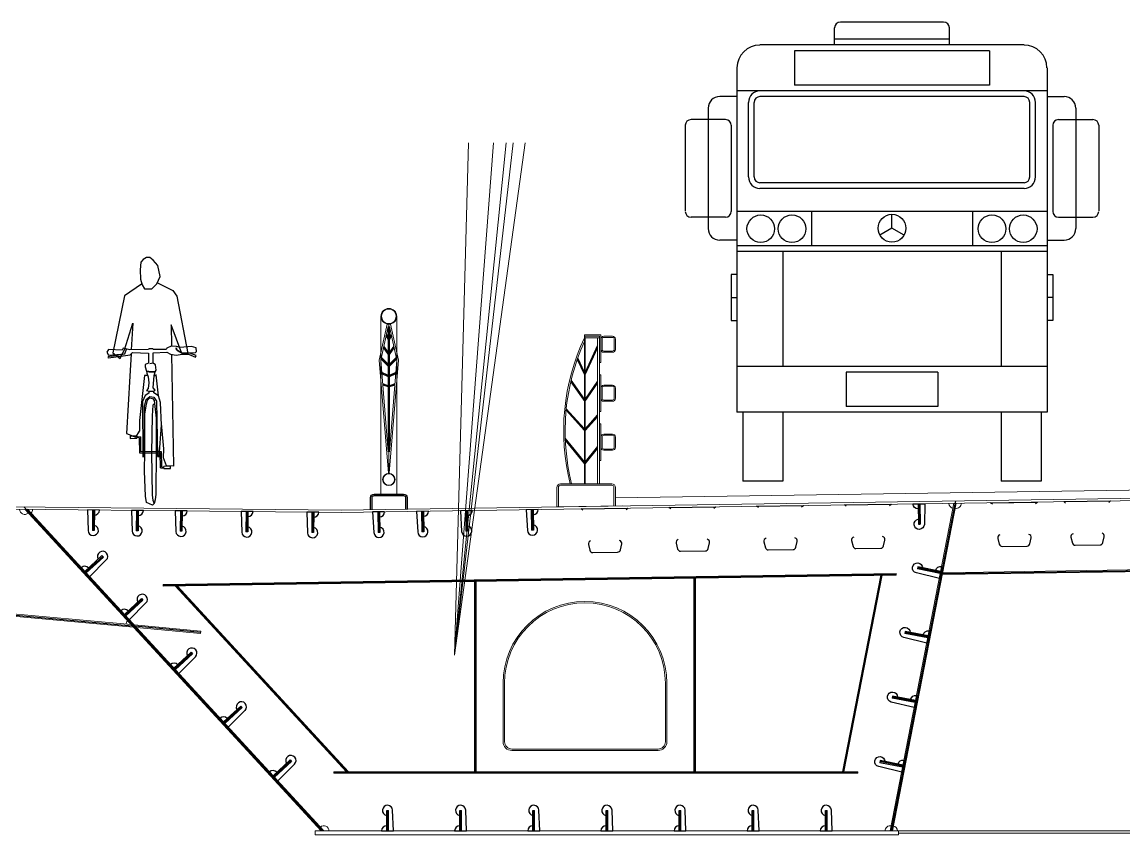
# Model space of a CAD drawing. Extents: x -2611510 to 954358, y -247163 to 181535.
# Drawn here: x 823564 to 831099, y 39031 to 44593 of the extents above; entities that cross this region are included whole.
import ezdxf

# ---------------------------------------------------------------- set-up
doc = ezdxf.new("R2010")
doc.units = 0
doc.linetypes.add('ACAD_ISO08W100', pattern=[36, 24, -3, 6, -3])
doc.layers.get('Defpoints').update_dxf_attribs({"color": 8})
doc.layers.add('HZ', color=2, linetype='Continuous')
doc.layers.add('汽车', color=150, linetype='Continuous')
for name, color, linetype, lineweight in [('标注', 3, 'Continuous', 18), ('细实线', 7, 'Continuous', 15), ('钢板粗线', 1, 'Continuous', 25), ('钢板细线', 6, 'Continuous', 15)]:
    doc.layers.add(name, color=color, linetype=linetype, lineweight=lineweight)

# ---------------------------------------------------------------- blocks, each defined once
blk = doc.blocks.new('A$C3DE66DF3')
at = {"layer": '汽车', "color": 1}
for p, q in [((0.337, 1.4819), (0.4401, 1.4296)), ((0.1182, 1.395), (0.0392, 1.016)), ((0.4401, 1.4296), (0.4669, 1.3934)), ((0.4669, 1.3934), (0.5405, 1.0113)), ((0.117, 1.0361), (0.1739, 1.2118)), ((0.1739, 1.2118), (0.1634, 1.0342)), ((0.4283, 1.2006), (0.4306, 1.0587)), ((0.4998, 1.0109), (0.4283, 1.2006)), ((0.0123, 1.0383), (0, 1.0202)), ((0.1034, 1.033), (0.0123, 1.0383)), ((0.0978, 0.997), (0.117, 1.0361)), ((0.108, 1.0454), (0.1034, 1.033)), ((0.1188, 1.0443), (0.108, 1.0454)), ((0.1545, 1.034), (0.1188, 1.0443)), ((0.1194, 1.0074), (0.1316, 1.0406)), ((0.2786, 1.0378), (0.1545, 1.034)), ((0.2804, 1.0427), (0.2786, 1.0378)), ((0.3055, 1.042), (0.2804, 1.0427)), ((0.3096, 1.0377), (0.3055, 1.042)), ((0.3954, 1.0372), (0.3096, 1.0377)), ((0.3991, 1.0471), (0.3954, 1.0372)), ((0.4288, 1.0588), (0.3991, 1.0471)), ((0.4647, 1.0568), (0.4288, 1.0588)), ((0.4649, 1.0342), (0.462, 1.0494)), ((0.462, 1.0494), (0.4677, 1.0304)), ((0.4892, 1.0507), (0.4647, 1.0568)), ((0.5007, 1.0126), (0.4649, 1.0342)), ((0.4677, 1.0304), (0.5007, 1.0126)), ((0.5648, 1.0568), (0.4892, 1.0507)), ((0.5956, 1.0483), (0.5648, 1.0568)), ((0.5982, 1.0248), (0.5956, 1.0483)), ((0, 1.0202), (0.0119, 0.9989)), ((0.0099, 0.9894), (0.0073, 0.9848)), ((0.0073, 0.9848), (0.0114, 0.9822)), ((0.0293, 0.9925), (0.0099, 0.9894)), ((0.0114, 0.9822), (0.1241, 0.9972)), ((0.0119, 0.9989), (0.1194, 1.0074)), ((0.0293, 0.9925), (0.1194, 1.0074)), ((0.0392, 1.016), (0.0882, 0.9775)), ((0.0882, 0.9775), (0.0978, 0.997)), ((0.1241, 0.9972), (0.1557, 1.0025)), ((0.1619, 1.0078), (0.1532, 0.8599)), ((0.1557, 1.0025), (0.172, 1.0163)), ((0.172, 1.0163), (0.2783, 1.0139)), ((0.2783, 1.0139), (0.2788, 0.946)), ((0.3081, 1.0143), (0.3999, 1.0186)), ((0.3085, 0.9464), (0.3081, 1.0143)), ((0.3999, 1.0186), (0.4239, 1.007)), ((0.4239, 1.007), (0.4617, 0.9987)), ((0.4315, 1.0053), (0.4437, 0.2611)), ((0.4617, 0.9987), (0.4886, 1.0029)), ((0.4886, 1.0029), (0.5432, 1.0055)), ((0.4998, 1.0109), (0.5405, 1.0113)), ((0.5007, 1.0126), (0.5896, 1.0166)), ((0.5518, 1.0136), (0.5007, 1.0126)), ((0.5432, 1.0055), (0.5895, 0.9856)), ((0.594, 0.9981), (0.5518, 1.0136)), ((0.5895, 0.9856), (0.594, 0.9981)), ((0.5896, 1.0166), (0.5982, 1.0248)), ((0.2559, 0.9375), (0.2554, 0.9208)), ((0.2554, 0.9208), (0.2633, 0.8925)), ((0.2788, 0.946), (0.2559, 0.9375)), ((0.2959, 0.889), (0.2633, 0.8925)), ((0.2633, 0.8925), (0.2816, 0.8886)), ((0.2633, 0.8925), (0.2667, 0.8786)), ((0.2816, 0.8886), (0.321, 0.8882)), ((0.3085, 0.9464), (0.2875, 0.9428)), ((0.321, 0.8882), (0.2959, 0.889)), ((0.3241, 0.935), (0.3085, 0.9464)), ((0.3148, 0.8637), (0.321, 0.8882)), ((0.321, 0.8882), (0.3281, 0.8997)), ((0.3281, 0.8997), (0.3241, 0.935)), ((0.1532, 0.8599), (0.1322, 0.4768)), ((0.2506, 0.8632), (0.2183, 0.5645)), ((0.2724, 0.8632), (0.2505, 0.8623)), ((0.2723, 0.8634), (0.2506, 0.8632)), ((0.2667, 0.8786), (0.2752, 0.8557)), ((0.2798, 0.8145), (0.2745, 0.777)), ((0.2752, 0.8557), (0.2798, 0.8145)), ((0.3098, 0.7809), (0.3148, 0.8637)), ((0.3185, 0.8638), (0.3148, 0.8637)), ((0.3148, 0.8637), (0.3304, 0.8624)), ((0.3298, 0.8679), (0.3185, 0.8638)), ((0.3442, 0.7288), (0.3298, 0.8679)), ((0.2803, 0.7466), (0.2551, 0.7319)), ((0.2745, 0.777), (0.2641, 0.7639)), ((0.2641, 0.7639), (0.2824, 0.76)), ((0.305, 0.7601), (0.279, 0.7584)), ((0.279, 0.7584), (0.2803, 0.7466)), ((0.2824, 0.76), (0.305, 0.7601)), ((0.3211, 0.7655), (0.3098, 0.7809)), ((0.3109, 0.7608), (0.3211, 0.7655)), ((0.3122, 0.749), (0.3109, 0.7608)), ((0.3442, 0.7288), (0.3122, 0.749)), ((0.2551, 0.7319), (0.2371, 0.6906)), ((0.2371, 0.6906), (0.239, 0.3232)), ((0.2513, 0.66), (0.2618, 0.7041)), ((0.2538, 0.6055), (0.263, 0.6613)), ((0.2618, 0.7041), (0.2863, 0.7247)), ((0.263, 0.6613), (0.2718, 0.7004)), ((0.2718, 0.7004), (0.2856, 0.7151)), ((0.2856, 0.7151), (0.3039, 0.7112)), ((0.2863, 0.7247), (0.313, 0.7205)), ((0.3076, 0.6675), (0.3013, 0.5965)), ((0.3039, 0.7112), (0.3161, 0.6982)), ((0.3172, 0.6781), (0.3076, 0.6675)), ((0.313, 0.7205), (0.331, 0.6928)), ((0.3161, 0.6982), (0.3172, 0.6781)), ((0.3172, 0.6781), (0.3281, 0.581)), ((0.331, 0.6928), (0.3379, 0.3236)), ((0.3571, 0.6832), (0.3442, 0.7288)), ((0.3639, 0.5326), (0.3571, 0.6832)), ((0.2483, 0.3255), (0.2513, 0.66)), ((0.2534, 0.3546), (0.2538, 0.6055)), ((0.3013, 0.5965), (0.2968, 0.35)), ((0.2183, 0.5645), (0.2176, 0.4926)), ((0.3281, 0.581), (0.3298, 0.3632)), ((0.3496, 0.3249), (0.3639, 0.5326)), ((0.3807, 0.3765), (0.3633, 0.5446)), ((0.1322, 0.4768), (0.1926, 0.4527)), ((0.2001, 0.4605), (0.1557, 0.4593)), ((0.1557, 0.4593), (0.1559, 0.4453)), ((0.1559, 0.4453), (0.2008, 0.4457)), ((0.1926, 0.4527), (0.2176, 0.4926)), ((0.2001, 0.4605), (0.2007, 0.4501)), ((0.2238, 0.4552), (0.2006, 0.4544)), ((0.2007, 0.4501), (0.2008, 0.4457)), ((0.2148, 0.4497), (0.2007, 0.4501)), ((0.2148, 0.4497), (0.2171, 0.3482)), ((0.2238, 0.4552), (0.2247, 0.3558)), ((0.3775, 0.3165), (0.3807, 0.3765)), ((0.2199, 0.3556), (0.2171, 0.3482)), ((0.2171, 0.3482), (0.3603, 0.3464)), ((0.364, 0.3563), (0.2199, 0.3556)), ((0.239, 0.3232), (0.2483, 0.3255)), ((0.2516, 0.2269), (0.2534, 0.3546)), ((0.2968, 0.35), (0.3012, 0.0663)), ((0.3298, 0.3632), (0.3265, 0.0739)), ((0.3379, 0.3236), (0.3496, 0.3249)), ((0.3565, 0.2493), (0.3557, 0.3487)), ((0.3603, 0.3464), (0.364, 0.3563)), ((0.3656, 0.2547), (0.3632, 0.3563)), ((0.3968, 0.2614), (0.3775, 0.3165)), ((0.2578, 0.0596), (0.2516, 0.2269)), ((0.3565, 0.2493), (0.3798, 0.25)), ((0.3656, 0.2547), (0.3797, 0.2543)), ((0.4245, 0.2592), (0.3796, 0.2588)), ((0.3797, 0.2543), (0.3796, 0.2588)), ((0.3803, 0.244), (0.3797, 0.2543)), ((0.3803, 0.244), (0.4246, 0.2452)), ((0.4437, 0.2611), (0.3968, 0.2614)), ((0.4246, 0.2452), (0.4245, 0.2592)), ((0.3265, 0.0739), (0.3212, 0.0364)), ((0.2637, 0.018), (0.2578, 0.0596)), ((0.305, 0), (0.2637, 0.018)), ((0.3012, 0.0663), (0.306, 0.0335)), ((0.3146, 0.0106), (0.305, 0)), ((0.306, 0.0335), (0.3146, 0.0106)), ((0.3212, 0.0364), (0.3146, 0.0106))]:
    blk.add_line(p, q, dxfattribs=at)
blk.add_lwpolyline([(0.2998, 1.4421), (0.3336, 1.4742), (0.3558, 1.5244), (0.3401, 1.5971), (0.3094, 1.6332), (0.2865, 1.6511), (0.2638, 1.6509), (0.2412, 1.6371), (0.2261, 1.6188), (0.2228, 1.5687), (0.2234, 1.5051), (0.2351, 1.4688), (0.2505, 1.4416)], close=True, dxfattribs=at)
blk.add_lwpolyline([(0.2312, 1.4733), (0.1182, 1.395)], dxfattribs=at)
blk = doc.blocks.new('34')
at = {"layer": 'HZ', "color": 7}
for p, q in [((1705.397, 35.964), (1703.042, 35.964)), ((1702.911, 35.441), (1702.911, 35.833)), ((1705.528, 35.441), (1705.528, 35.833)), ((1707.229, 35.441), (1701.209, 35.441)), ((1705.528, 35.572), (1702.911, 35.572)), ((1706.444, 35.31), (1701.995, 35.31)), ((1701.995, 35.31), (1701.995, 34.525)), ((1706.444, 35.31), (1706.444, 34.525)), ((1700.686, 34.917), (1700.686, 27.065)), ((1707.753, 34.917), (1707.753, 27.065)), ((1706.444, 34.525), (1701.995, 34.525)), ((1700.686, 34.263), (1700.293, 34.263)), ((1707.753, 34.394), (1700.686, 34.394)), ((1707.229, 34.263), (1701.209, 34.263)), ((1707.753, 34.263), (1708.145, 34.263)), ((1700.032, 34.001), (1700.032, 31.253)), ((1700.948, 32.431), (1700.948, 34.132)), ((1701.079, 32.431), (1701.079, 34.132)), ((1707.36, 32.431), (1707.36, 34.132)), ((1707.491, 32.431), (1707.491, 34.132)), ((1708.407, 34.001), (1708.407, 31.253)), ((1700.424, 33.739), (1699.639, 33.739)), ((1708.015, 33.739), (1708.8, 33.739)), ((1699.508, 33.609), (1699.508, 31.657)), ((1700.555, 33.609), (1700.555, 31.646)), ((1707.884, 33.609), (1707.884, 31.646)), ((1708.931, 33.609), (1708.931, 31.657)), ((1707.229, 32.3), (1701.209, 32.3)), ((1707.229, 32.169), (1701.209, 32.169)), ((1700.424, 31.515), (1699.639, 31.515)), ((1707.753, 31.646), (1700.686, 31.646)), ((1702.387, 31.646), (1702.387, 30.86)), ((1704.219, 31.262), (1704.219, 31.578)), ((1706.052, 31.646), (1706.052, 30.86)), ((1708.015, 31.515), (1708.8, 31.515)), ((1704.219, 31.262), (1703.945, 31.104)), ((1704.494, 31.104), (1704.219, 31.262)), ((1700.686, 30.991), (1700.293, 30.991)), ((1707.753, 30.991), (1708.145, 30.991)), ((1707.753, 30.86), (1700.686, 30.86)), ((1707.753, 30.729), (1700.686, 30.729)), ((1701.733, 30.729), (1701.733, 28.112)), ((1706.706, 30.729), (1706.706, 28.112)), ((1700.686, 30.206), (1700.555, 30.206)), ((1700.555, 30.206), (1700.555, 29.159)), ((1707.753, 30.206), (1707.884, 30.206)), ((1707.884, 30.206), (1707.884, 29.159)), ((1700.555, 29.682), (1700.686, 29.682)), ((1707.884, 29.682), (1707.753, 29.682)), ((1700.555, 29.159), (1700.686, 29.159)), ((1707.884, 29.159), (1707.753, 29.159)), ((1707.753, 28.112), (1700.686, 28.112)), ((1703.172, 27.981), (1703.172, 27.196)), ((1705.266, 27.981), (1703.172, 27.981)), ((1705.266, 27.981), (1705.266, 27.196)), ((1705.266, 27.196), (1703.172, 27.196)), ((1707.753, 27.065), (1700.686, 27.065)), ((1700.817, 27.065), (1700.817, 25.495)), ((1701.733, 27.065), (1701.733, 25.495)), ((1706.706, 27.065), (1706.706, 25.495)), ((1707.622, 27.065), (1707.622, 25.495)), ((1701.733, 25.495), (1700.817, 25.495)), ((1707.622, 25.495), (1706.706, 25.495))]:
    blk.add_line(p, q, dxfattribs=at)
for centre, radius in [((1701.228, 31.25), 0.314), ((1701.94, 31.25), 0.314), ((1704.219, 31.262), 0.317), ((1706.499, 31.25), 0.314), ((1707.211, 31.25), 0.314)]:
    blk.add_circle(centre, radius, dxfattribs=at)
for centre, radius, start, end in [((1703.042, 35.833), 0.131, 90, 180), ((1705.397, 35.833), 0.131, 0, 90), ((1701.209, 34.917), 0.523, 90, 180), ((1707.229, 34.917), 0.523, 0, 90), ((1700.293, 34.001), 0.262, 90, 180), ((1701.209, 34.132), 0.262, 90, 180), ((1701.209, 34.132), 0.131, 90, 180), ((1707.229, 34.132), 0.262, 0, 90), ((1707.229, 34.132), 0.131, 0, 90), ((1708.145, 34.001), 0.262, 0, 90), ((1699.639, 33.609), 0.131, 90, 180), ((1700.424, 33.609), 0.131, 0, 90), ((1708.015, 33.609), 0.131, 90, 180), ((1708.8, 33.609), 0.131, 0, 90), ((1701.209, 32.431), 0.262, 180, 270), ((1701.209, 32.431), 0.131, 180, 270), ((1707.229, 32.431), 0.262, 270, 0), ((1707.229, 32.431), 0.131, 270, 0), ((1699.639, 31.646), 0.131, 180, 270), ((1700.424, 31.646), 0.131, 270, 0), ((1708.015, 31.646), 0.131, 180, 270), ((1708.8, 31.646), 0.131, 270, 0), ((1700.293, 31.253), 0.262, 180, 270), ((1708.145, 31.253), 0.262, 270, 0)]:
    blk.add_arc(centre, radius, start, end, dxfattribs=at)
blk = doc.blocks.new('U型肋1')
at = {"layer": 'Defpoints'}
blk.add_line((-160, 0), (160, 0), dxfattribs=at)
at = {"layer": '钢板粗线', "color": 6}
for p, q in [((147.8, -9.7), (160, 0)), ((-147.8, -9.7), (-160, 0))]:
    blk.add_line(p, q, dxfattribs=at)
blk.add_lwpolyline([(-98.8, -220.5, 0.414266), (-113.8, -244.5), (-104.5, -284.5, 0.348876), (-85, -300), (85, -300, 0.348876), (104.5, -284.5), (113.8, -244.5, 0.414091), (98.8, -220.5, 0.414091)], format="xyb", dxfattribs=at)
blk = doc.blocks.new('12-140加劲 有过焊孔')
at = {"layer": 'Defpoints'}
blk.add_line((0, 0), (0, 140), dxfattribs=at)
at = {"layer": '钢板粗线', "color": 7}
for p, q in [((-6, 0), (-6, 140)), ((-6, 140), (6, 140)), ((6, 0), (6, 140)), ((41, 0), (35, 141.5)), ((-41, 0), (41, 0))]:
    blk.add_line(p, q, dxfattribs=at)
for centre, start, end in [((0, 140), 2.44105, 260.12911), ((-6, 0), 90, 180)]:
    blk.add_arc(centre, 35, start, end, dxfattribs=at)
blk = doc.blocks.new('14-160加劲 有过焊孔')
at = {"layer": 'Defpoints'}
blk.add_line((38609.4, 31489.3), (38609.4, 31649.3), dxfattribs=at)
at = {"layer": '钢板粗线', "color": 7}
for p, q in [((38651.4, 31489.3), (38644.3, 31650.8)), ((38602.4, 31489.3), (38602.4, 31649.3)), ((38602.4, 31649.3), (38616.4, 31649.3)), ((38616.4, 31489.3), (38616.4, 31649.3)), ((38567.4, 31489.3), (38651.4, 31489.3))]:
    blk.add_line(p, q, dxfattribs=at)
for centre, start, end in [((38609.4, 31649.3), 2.49324, 258.46304), ((38602.4, 31489.3), 90, 180)]:
    blk.add_arc(centre, 35, start, end, dxfattribs=at)
blk = doc.blocks.new('边护栏')
at = {"color": 1}
for p, q in [((100, 1030), (-12.5, 1030)), ((-12.5, 1030), (-12.5, 1020)), ((-12.5, 10.4), (-12.5, 1020)), ((90, 1020), (-12.5, 1020)), ((90, 1008), (-12.5, 1008)), ((-10, 10), (-10, 1020)), ((-7.5, 10), (-7.5, 1008)), ((78, 1008), (78, 10)), ((90, 1020), (90, 10)), ((100, 1030), (100, 840)), ((-7.5, 774.3), (78, 957.7)), ((-7.5, 764.8), (78, 948.2)), ((-7.5, 755.4), (78, 938.7)), ((-12.5, 755.4), (-61.5, 860.5)), ((-12.5, 764.8), (-59.6, 865.9)), ((-12.5, 774.3), (-57.7, 871.3)), ((90, 840), (100, 840)), ((90, 755), (100, 755)), ((100, 755), (100, 505)), ((-10, 572.6), (-105.4, 708.8)), ((-12.5, 583.2), (-104.2, 714.1)), ((-12.5, 590.1), (-102.9, 719.3)), ((-10, 572.6), (78, 698.3)), ((-7.5, 590.1), (78, 712.3)), ((-7.5, 583.2), (78, 705.3)), ((-12.5, 374.2), (-137.4, 512.9)), ((-12.5, 380.2), (-136.9, 518.3)), ((-12.5, 386.1), (-136.3, 523.6)), ((-7.5, 386.1), (78, 481.1)), ((-7.5, 380.2), (78, 475.1)), ((-7.5, 374.2), (78, 469.1)), ((90, 505), (100, 505)), ((90, 420), (100, 420)), ((100, 420), (100, 170)), ((-12.5, 159.9), (-143.3, 321.4)), ((-12.5, 153.5), (-143.1, 314.7)), ((-12.5, 147.2), (-142.8, 308)), ((-7.5, 159.9), (78, 265.5)), ((-7.5, 153.5), (78, 259.1)), ((-7.5, 147.2), (78, 252.7)), ((90, 170), (100, 170)), ((-175, 10), (175, 10)), ((-175, 0), (175, 0)), ((-200, -147.9), (-200, -15)), ((-190, -147.9), (-190, -15)), ((190, -15), (190, -140.4)), ((200, -15), (200, -140.4)), ((250, -140.4), (-200, -147.9))]:
    blk.add_line(p, q, dxfattribs=at)
for points in [[(200, 1000), (200, 930, -0.414214), (180, 910), (120, 910, -0.414214), (100, 930), (100, 1000, -0.414214), (120, 1020), (180, 1020, -0.414214)], [(192, 1000), (192, 930, -0.414214), (180, 918), (120, 918, -0.414214), (108, 930), (108, 1000, -0.414214), (120, 1012), (180, 1012, -0.414214)], [(200, 665), (200, 595, -0.414214), (180, 575), (120, 575, -0.414214), (100, 595), (100, 665, -0.414214), (120, 685), (180, 685, -0.414214)], [(192, 665), (192, 595, -0.414214), (180, 583), (120, 583, -0.414214), (108, 595), (108, 665, -0.414214), (120, 677), (180, 677, -0.414214)], [(200, 330), (200, 260, -0.414214), (180, 240), (120, 240, -0.414214), (100, 260), (100, 330, -0.414214), (120, 350), (180, 350, -0.414214)], [(192, 330), (192, 260, -0.414214), (180, 248), (120, 248, -0.414214), (108, 260), (108, 330, -0.414214), (120, 342), (180, 342, -0.414214)]]:
    blk.add_lwpolyline(points, format="xyb", close=True, dxfattribs=at)
for centre, radius, start, end in [((1345.8, 371.5), 1500, 154.89321, 193.94714), ((1345.8, 371.5), 1490, 155.72682, 194.04266), ((-175, -15), 25, 90, 180), ((175, -15), 25, 360, 90), ((175, -15), 15, 360, 90), ((-175, -15), 15, 90, 180)]:
    blk.add_arc(centre, radius, start, end, dxfattribs=at)
blk = doc.blocks.new('人行护栏')
for p, q in [((-54, 1226), (-54, 10)), ((54, 1226), (54, 10)), ((-65, 926), (-11.4, 1173.2)), ((-54.9, 925.3), (-5, 1155.7)), ((-5, 298.7), (-5, 1155.7)), ((5, 298.7), (5, 1155.7)), ((54.9, 925.3), (5, 1155.7)), ((65, 926), (11.4, 1173.2)), ((-5, 1064.7), (-19.3, 1089.5)), ((-5, 1084.7), (-16.2, 1104)), ((5, 1084.7), (16.2, 1104)), ((5, 1064.7), (19.3, 1089.5)), ((-5, 964.4), (-36.6, 1009.6)), ((-5, 981.9), (-33.8, 1022.9)), ((5, 981.9), (33.8, 1022.9)), ((5, 964.4), (36.6, 1009.6)), ((-3.4, 152.4), (-65, 926)), ((-5, 298.7), (-54.9, 925.3)), ((-5, 883.9), (-53.4, 932.3)), ((-5, 898.1), (-50.9, 943.9)), ((3.4, 152.4), (65, 926)), ((5, 898.1), (50.9, 943.9)), ((5, 883.9), (53.4, 932.3)), ((5, 298.7), (54.9, 925.3)), ((-5, 823.8), (-48.4, 844.1)), ((-5, 812.8), (-47.5, 832.6)), ((5, 823.8), (48.4, 844.1)), ((5, 812.8), (47.5, 832.6)), ((-5, 753.1), (-42.3, 766.7)), ((-5, 742.5), (-41.4, 755.7)), ((5, 753.1), (42.3, 766.7)), ((5, 742.5), (41.4, 755.7))]:
    blk.add_line(p, q)
at = {"linetype": 'ACAD_ISO08W100', "ltscale": 0.1}
blk.add_line((0, 152.5), (0, 1172), dxfattribs=at)
for centre, radius in [((0, 1226), 54), ((0, 1226), 50), ((0, 110), 42.5), ((0, 110), 39.5)]:
    blk.add_circle(centre, radius)
at = {"layer": 'Defpoints'}
for p, q in [((0, 1066), (-17.8, 1096.8)), ((0, 1066), (17.8, 1096.8)), ((0, 966), (-35.2, 1016.3)), ((0, 966), (35.2, 1016.3)), ((0, 886), (-52.1, 938.1)), ((0, 886), (52.1, 938.1)), ((0, 816), (-48, 838.4)), ((0, 816), (48, 838.4)), ((0, 746), (-41.8, 761.2)), ((0, 746), (41.8, 761.2))]:
    blk.add_line(p, q, dxfattribs=at)

msp = doc.modelspace()

# ---------------------------------------------------------------- linework, layer by layer
at = {"lineweight": 15}
for p in [(827005.1, 43766.3), (826617.4, 43766.3), (826788.4, 43766.3), (826873.2, 43766.3), (826922.8, 43766.3)]:
    msp.add_line(p, (826520.6, 40261.6), dxfattribs=at)
at = {"layer": 'Defpoints'}
for p, q in [((829946.9, 41316.2), (829508.1, 39058.7)), ((823576.7, 41274.9), (825618.1, 39058.7)), ((829857.4, 40818.8), (839446.7, 40962.6)), ((819496.9, 40900.2), (824316.8, 40461.1)), ((824613.1, 40740.1), (825793.5, 39458.7)), ((824316.8, 40461.1), (824337.5, 40459.3)), ((824785.5, 40416.4), (824337.5, 40459.3))]:
    msp.add_line(p, q, dxfattribs=at)
at = {"layer": 'Defpoints', "color": 8}
for p, q in [((824527.9, 40738.8), (829541.8, 40814.1)), ((828163.1, 39463.7), (828163.1, 40788.4)), ((829441.6, 40812.6), (829178.4, 39458.7)), ((826663.1, 39463.7), (826663.1, 40765.9)), ((829278.4, 39458.7), (825694.8, 39458.7))]:
    msp.add_line(p, q, dxfattribs=at)
at = {"layer": '钢板粗线'}
for points in [[(825946.9, 41256.2), (825946.9, 41338.1, -0.414214), (825971.9, 41363.1), (826171.9, 41363.1, -0.414214), (826196.9, 41338.1), (826196.9, 41259.9)], [(825956.9, 41256.3), (825956.9, 41338.1, -0.414214), (825971.9, 41353.1), (826171.9, 41353.1, -0.414214), (826186.9, 41338.1), (826186.9, 41259.9)]]:
    msp.add_lwpolyline(points, format="xyb", dxfattribs=at)
at = {"layer": '钢板细线'}
for p, q in [((829936.7, 41300), (829501, 39058.7)), ((829951, 41300.3), (829515.3, 39058.7)), ((823582, 41258.9), (825608.6, 39058.7)), ((823601.2, 41258.7), (825627.6, 39058.7)), ((829856.2, 40812.8), (839446.9, 40956.6)), ((829858.6, 40824.8), (839446.9, 40968.6)), ((819508.9, 40907.1), (824308.7, 40469.9)), ((819508.9, 40891), (824324.9, 40452.4)), ((824527.8, 40743.8), (829541.8, 40819.1)), ((824528, 40733.8), (829541.9, 40809.1)), ((828158.1, 39463.7), (828158.1, 40788.3)), ((828168.1, 39463.7), (828168.1, 40788.5)), ((829435.5, 40807.5), (829174.3, 39463.7)), ((829445.7, 40807.6), (829184.5, 39463.7)), ((829541.8, 40819.1), (829541.9, 40809.1)), ((824528, 40733.8), (824527.8, 40743.8)), ((824611, 40735.1), (825782.1, 39463.7)), ((824624.4, 40735.3), (825795.7, 39463.7)), ((826658.1, 39463.7), (826658.1, 40765.8)), ((826668.1, 39463.7), (826668.1, 40766)), ((825694.8, 39463.7), (825694.8, 39453.7)), ((829278.4, 39463.7), (825694.8, 39463.7)), ((829278.4, 39453.7), (825694.8, 39453.7)), ((829278.4, 39463.7), (829278.4, 39453.7)), ((829558.1, 39058.7), (825568.1, 39058.7)), ((825568.1, 39058.7), (825568.1, 39030.7)), ((829558.1, 39058.7), (829558.1, 39030.7)), ((829558.1, 39058.7), (839446.9, 39058.7)), ((829558.1, 39042.7), (839446.9, 39042.7)), ((829558.1, 39030.7), (825568.1, 39030.7))]:
    msp.add_line(p, q, dxfattribs=at)
at = {"layer": '钢板细线', "color": 7}
for p, q in [((824786.3, 40424.3), (824329.4, 40468.1)), ((824784.7, 40408.4), (824345.7, 40450.4)), ((824784.7, 40408.4), (824786.3, 40424.3))]:
    msp.add_line(p, q, dxfattribs=at)
at = {"layer": '钢板细线'}
for points in [[(819447, 41316.3), (825747, 41253.2), (839446.7, 41458.7)], [(827621.7, 41336.3), (839221.7, 41510.3)], [(819447, 41300.3), (825747, 41237.2), (839447, 41442.7)]]:
    msp.add_lwpolyline(points, dxfattribs=at)
for points in [[(827973.1, 40068.7, 1), (826853.1, 40068.7), (826853.1, 39668.7, 0.414214), (826913.1, 39608.7), (827913.1, 39608.7, 0.414214), (827973.1, 39668.7)], [(827963.1, 40068.7, 1), (826863.1, 40068.7), (826863.1, 39668.7, 0.414214), (826913.1, 39618.7), (827913.1, 39618.7, 0.414214), (827963.1, 39668.7)]]:
    msp.add_lwpolyline(points, format="xyb", close=True, dxfattribs=at)
for centre, start, end in [((829936.7, 41300), 180.86234, 259), ((829951, 41300.2), 259, 0.85937), ((823582, 41258.9), 179.42629, 312.30941), ((823601.2, 41258.7), 312.30941, 359.42629), ((824308.7, 40469.9), 132.64892, 174.83592), ((825627.6, 39058.7), 0, 132.58631), ((829501, 39058.7), 79, 180), ((829515.3, 39058.7), 0, 79)]:
    msp.add_arc(centre, 35, start, end, dxfattribs=at)

# ---------------------------------------------------------------- block references
at = {"color": 0, "linetype": 'Continuous', "xscale": 300, "yscale": 300, "zscale": 300}
msp.add_blockref('34', (318247, 33803.3), dxfattribs=at)
at = {"layer": '标注'}
for name, p in [('人行护栏', (826071.9, 41353.1)), ('边护栏', (827421.7, 41423.2))]:
    msp.add_blockref(name, p, dxfattribs=at)
at = {"layer": '汽车', "xscale": 1027.205338051362, "yscale": 1027.205338051362, "zscale": 1027.205338051362, "rotation": 1.837529497919998e-05}
msp.add_blockref('A$C3DE66DF3', (824143.1, 41286.6), dxfattribs=at)
at = {"layer": '细实线'}
for p, rotation in [((824052.1, 41254.2), 179.4262908401), ((824352.1, 41251.2), 179.4262908401), ((824652.1, 41248.2), 179.4262908401), ((825102.1, 41243.6), 179.4262908401), ((825552.1, 41239.1), 179.4262908401), ((826002.1, 41241.1), 180.9806856942545), ((826302.1, 41245.6), 180.9806856942545), ((826602.1, 41250.1), 180.9806856942545), ((827052.1, 41256.9), 180.9806856942545)]:
    msp.add_blockref('12-140加劲 有过焊孔', p, dxfattribs=dict(at, rotation=rotation))
at = {"layer": '钢板细线', "xscale": -1}
for name, p, rotation in [('12-140加劲 有过焊孔', (829696.9, 41296.4), 180.8593722436304), ('14-160加劲 有过焊孔', (868122.5, 72718.5), 78.99999999988015), ('14-160加劲 有过焊孔', (868036.6, 72276.8), 78.99999999988015), ('14-160加劲 有过焊孔', (867950.8, 71835), 78.99999999988015), ('14-160加劲 有过焊孔', (867864.9, 71393.3), 78.99999999988015)]:
    msp.add_blockref(name, p, dxfattribs=dict(at, rotation=rotation))
at = {"layer": '钢板细线'}
for name, p, rotation in [('U型肋1', (830346.9, 41306.2), 0.8593722436391068), ('U型肋1', (830846.9, 41313.7), 0.8593722436391068), ('U型肋1', (827547, 41264.2), 0.8593722436391068), ('U型肋1', (828147, 41273.2), 0.8593722436391068), ('U型肋1', (828747, 41282.2), 0.8593722436391068), ('U型肋1', (829346.9, 41291.2), 0.8593722436391068), ('14-160加劲 有过焊孔', (774678.3, 47892.4), 312.6489191297561), ('14-160加劲 有过焊孔', (774949.3, 47598.2), 312.6489191297561), ('14-160加劲 有过焊孔', (775288, 47230.5), 312.6489191297745), ('14-160加劲 有过焊孔', (775626.8, 46862.7), 312.6489191297603), ('14-160加劲 有过焊孔', (775965.5, 46495), 312.6489191297603), ('12-140加劲 有过焊孔', (826063.1, 39058.7), 359.9999999999936), ('12-140加劲 有过焊孔', (826563.1, 39058.7), 359.9999999999936), ('12-140加劲 有过焊孔', (827063.1, 39058.7), 359.9999999999936), ('12-140加劲 有过焊孔', (827563.1, 39058.7), 359.9999999999936), ('12-140加劲 有过焊孔', (828063.1, 39058.7), 359.9999999999936), ('12-140加劲 有过焊孔', (828563.1, 39058.7), 359.9999999999936), ('12-140加劲 有过焊孔', (829063.1, 39058.7), 359.9999999999936)]:
    msp.add_blockref(name, p, dxfattribs=dict(at, rotation=rotation))

doc.saveas('drawing.dxf')
